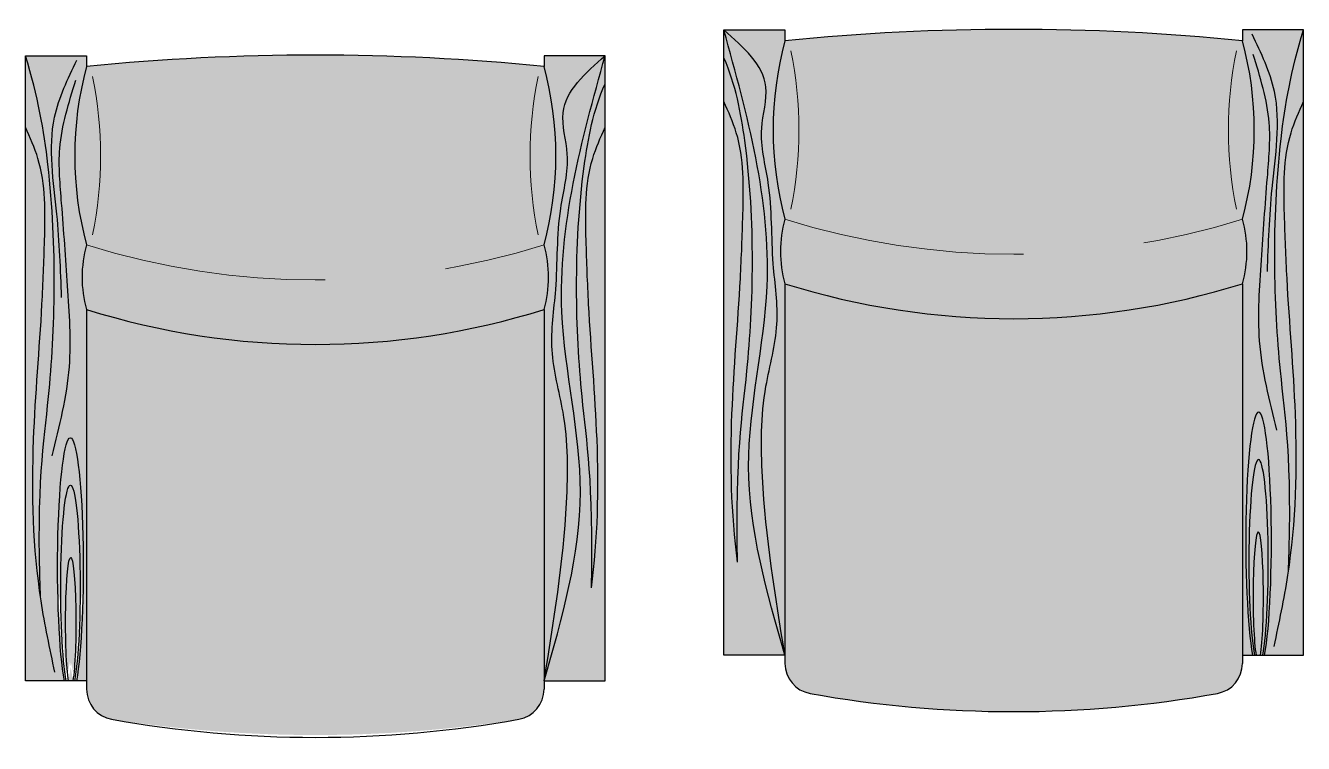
# Model space of a CAD drawing. Header units: metres. Extents: x 288.7 to 299.7, y 162.6 to 172.2.
# Drawn here: x 295.835 to 297.511, y 164.662 to 165.604 of the extents above; entities that cross this region are included whole.
import ezdxf

# ---------------------------------------------------------------- set-up
doc = ezdxf.new("R2010")
doc.units = ezdxf.units.M
doc.linetypes.add('HIDDEN2', pattern=[4.762499999999999, 3.175, -1.5875])
doc.layers.add('estofado', color=7, linetype='Continuous', lineweight=25)

# ---------------------------------------------------------------- blocks, each defined once
blk = doc.blocks.new('Poltrona Xis imbuia Maxmilla')
at = {"layer": 'estofado', "ltscale": 0.1}
h = blk.add_hatch(color=256, dxfattribs=at)
h.dxf.hatch_style = 1
h.set_gradient(color1=(135, 88, 69), color2=(10, 7, 5), one_color=1, tint=0.02999999932944775, name='HEMISPHERICAL')
edge = h.paths.add_edge_path()
edge.add_spline(control_points=[(0.894249129032346, 0.3799999999999955), (0.8712593190821281, 0.3540937121174466), (0.8347542452797825, 0.3129576195119057), (0.7586823817108552, 0.3370584912733534), (0.682723332436808, 0.3156571706059026), (0.5965301449381286, 0.3189839919538144), (0.5067742287531019, 0.3044545097974378), (0.4153674469915813, 0.3316184637808988), (0.2684774027488857, 0.3317259087319826), (0.1517680967308479, 0.3126622125973313), (0.07424912903240966, 0.3000000000000114)], knot_values=[0, 0, 0, 0, 0.09280996862844171, 0.1473711510320916, 0.2192183778217137, 0.3259606055965586, 0.4050533078273929, 0.4878687731239411, 0.6069073616118797, 0.8423671430652027, 0.8423671430652027, 0.8423671430652027, 0.8423671430652027], degree=3, periodic=0)
edge.add_line((0.07424912903218228, 0.3000000000000114), (0.5613494327258195, 0.3000000000000114))
edge.add_arc((0.6036334446943101, 0.1524051966784441), 0.1535322885769874, 74.01367355678332, 105.98632644295449, ccw=False)
edge.add_arc((0.7629587283320234, -0.1325646900366451), 0.4481192590596367, 74.8597128033378, 105.14028719673809, ccw=False)
edge.add_line((0.8799999999999955, 0.3000000000000114), (0.8942491290325734, 0.3000000000000682))
edge.add_line((0.8942491290325734, 0.3000000000000682), (0.894249129032346, 0.3800000000002797))
h = blk.add_hatch(color=256, dxfattribs=at)
h.dxf.hatch_style = 1
h.set_gradient(color1=(135, 88, 69), color2=(44, 29, 23), one_color=1, tint=0.1299999952316284, name='INVCURVED')
edge = h.paths.add_edge_path()
edge.add_spline(control_points=[(0.07424912903240966, 0.3000000000000114), (0.1564750377981454, 0.3237153452622579), (0.3161115305542808, 0.3697572145343315), (0.5932360350476529, 0.2969903067443056), (0.7826193978643232, 0.3492161240568521), (0.8942491290324597, 0.3799999999999955)], knot_values=[0, 0, 0, 0, 0.2521940898513957, 0.4896191553503237, 0.830486786510942, 0.830486786510942, 0.830486786510942, 0.830486786510942], degree=3, periodic=0)
edge.add_line((0.8942491290324597, 0.3799999999999955), (0.8575040810784458, 0.3799999999999386))
edge.add_spline(control_points=[(0.8575040810783321, 0.3799999999999955), (0.8222427326285242, 0.3646019038266672), (0.6811460897812367, 0.3372439652849266), (0.4547866044143802, 0.3432972874369398), (0.3386564175718831, 0.3648498880522197), (0.1961181371646035, 0.362082252978837)], knot_values=[0.04647344230285488, 0.04647344230285488, 0.04647344230285488, 0.04647344230285488, 0.1600683722787958, 0.4877098503310565, 0.718926440782135, 0.718926440782135, 0.718926440782135, 0.718926440782135], degree=3, periodic=0)
edge.add_spline(control_points=[(0.1961181371647172, 0.3620822529787233), (0.2603799956098101, 0.3706182974573267), (0.3853954284838892, 0.3730923335617717), (0.537176107072014, 0.3590988982528529), (0.6595292778955582, 0.3545787177708917), (0.7404005800365212, 0.3532251898491268), (0.7868299169680313, 0.3739782493104826), (0.8003019494749424, 0.3799999999999955)], knot_values=[0.1125045100504317, 0.1125045100504317, 0.1125045100504317, 0.1125045100504317, 0.3071027768246525, 0.4850335058558467, 0.5689531665147577, 0.6765895416574158, 0.7205883082490684, 0.7205883082490684, 0.7205883082490684, 0.7205883082490684], degree=3, periodic=0)
edge.add_line((0.8003019494749424, 0.3799999999999386), (0.07424912903229597, 0.3799999999999386))
edge.add_line((0.07424912903229597, 0.3799999999999386), (0.07424912903252334, 0.3000000000000682))
h = blk.add_hatch(color=256, dxfattribs=at)
h.dxf.hatch_style = 1
h.set_gradient(color1=(135, 88, 69), color2=(44, 29, 23), one_color=1, tint=0.1299999952316284)
edge = h.paths.add_edge_path()
edge.add_spline(control_points=[(0.07424912903240966, 0.3000000000000114), (0.1517680967308479, 0.3126622125973313), (0.2684774027488857, 0.3317259087319826), (0.4153674469915813, 0.3316184637808988), (0.5067742287531019, 0.3044545097974378), (0.5965301449381286, 0.3189839919538144), (0.682723332436808, 0.3156571706059026), (0.7586823817108552, 0.3370584912733534), (0.8347542452797825, 0.3129576195119057), (0.8712593190821281, 0.3540937121174466), (0.894249129032346, 0.3799999999999955)], knot_values=[0, 0, 0, 0, 0.2354597814533229, 0.3544983699412615, 0.4373138352378098, 0.5164065374686441, 0.623148765243489, 0.694995992033111, 0.749557174436761, 0.8423671430652027, 0.8423671430652027, 0.8423671430652027, 0.8423671430652027], degree=3, periodic=0)
edge.add_spline(control_points=[(0.8942491290324597, 0.3799999999999955), (0.7826193978643232, 0.3492161240568521), (0.5932360350476529, 0.2969903067443056), (0.3161115305542808, 0.3697572145343315), (0.1564750377981454, 0.3237153452622579), (0.07424912903240966, 0.3000000000000114)], knot_values=[0, 0, 0, 0, 0.3408676311606182, 0.5782926966595463, 0.830486786510942, 0.830486786510942, 0.830486786510942, 0.830486786510942], degree=3, periodic=0)
h = blk.add_hatch(color=256, dxfattribs=at)
h.dxf.hatch_style = 1
h.set_gradient(color1=(135, 88, 69), color2=(44, 29, 23), one_color=1, tint=0.1299999952316284)
edge = h.paths.add_edge_path()
edge.add_spline(control_points=[(0.1961181371646035, 0.362082252978837), (0.3386564175718831, 0.3648498880522197), (0.4547866044143802, 0.3432972874369398), (0.6811460897812367, 0.3372439652849266), (0.8222427326285242, 0.3646019038266672), (0.8575040810783321, 0.3799999999999955)], knot_values=[0.04647344230285488, 0.04647344230285488, 0.04647344230285488, 0.04647344230285488, 0.2776900327539334, 0.6053315108061941, 0.718926440782135, 0.718926440782135, 0.718926440782135, 0.718926440782135], degree=3, periodic=0)
edge.add_line((0.8575040810784458, 0.3799999999999955), (0.8003019494749424, 0.3799999999999955))
edge.add_spline(control_points=[(0.8003019494749424, 0.3799999999999955), (0.7868299169680313, 0.3739782493104826), (0.7404005800365212, 0.3532251898491268), (0.6595292778955582, 0.3545787177708917), (0.537176107072014, 0.3590988982528529), (0.3853954284838892, 0.3730923335617717), (0.2603799956098101, 0.3706182974573267), (0.1961181371647172, 0.3620822529787233)], knot_values=[0.1125045100504317, 0.1125045100504317, 0.1125045100504317, 0.1125045100504317, 0.1565032766420843, 0.2641396517847424, 0.3480593124436534, 0.5259900414748476, 0.7205883082490684, 0.7205883082490684, 0.7205883082490684, 0.7205883082490684], degree=3, periodic=0)
h = blk.add_hatch(color=256, dxfattribs=at)
h.dxf.hatch_style = 1
h.set_gradient(color1=(219, 218, 214), one_color=1, tint=1)
h.paths.add_polyline_path([(0.6459174566638239, 0.2999999999999545, 0.140419155589228), (0.5613494327250237, 0.3000000000000114, 0.1530581888793841), (0.5613494327258195, -0.2999999999999545, 0.1404191555876572), (0.6459174566637103, -0.2999999999998408, -0.1530581888793384)])
h = blk.add_hatch(color=256, dxfattribs=at)
h.dxf.hatch_style = 1
h.set_gradient(color1=(219, 218, 214), one_color=1, tint=1, name='INVCYLINDER')
h.paths.add_polyline_path([(0.8799999999999955, 0.3000000000000114, 0.1328981546539693), (0.6459174566634829, 0.2999999999998408, 0.1530581888793537), (0.6459174566638239, -0.3000000000000114, 0.1328981546537686), (0.8799999999999955, -0.3000000000000682, 0.04991046246534645)])
h = blk.add_hatch(color=256, dxfattribs=at)
h.dxf.hatch_style = 1
h.set_gradient(color1=(219, 218, 214), one_color=1, tint=1)
h.paths.add_polyline_path([(0.5613494327259332, 0.3000000000000114), (0.07424912903240966, 0.3000000000000114), (0.0632286442178156, 0.3000000000000114, 0.3629298901530516), (0.02386213211570976, 0.2670906787349168, 0.08934093923388263), (0.02386213209933885, -0.2670906787378726, 0.3629300233891314), (0.06322866304060426, -0.2999999999999545), (0.06322864421792929, -0.3000000000000114), (0.07424912903240966, -0.3000000000000114), (0.5613494327258195, -0.3000000000000114, -0.1530581888793993)])
h = blk.add_hatch(color=256, dxfattribs=at)
h.dxf.hatch_style = 1
h.set_gradient(color1=(135, 88, 69), color2=(10, 7, 5), one_color=1, tint=0.02999999932944775, name='HEMISPHERICAL')
edge = h.paths.add_edge_path()
edge.add_line((0.8942491290324597, -0.3000000000000114), (0.8799999999999955, -0.3000000000000114))
edge.add_arc((0.7629587283319097, 0.1325646900366451), 0.4481192590596368, 254.8597128032778, 285.14028719667624, ccw=False)
edge.add_arc((0.6036334446938554, -0.1524051966786146), 0.1535322885769874, 254.0136735568241, 285.9863264433915, ccw=False)
edge.add_line((0.5613494327247963, -0.3000000000000114), (0.07424912903240966, -0.3000000000000114))
edge.add_line((0.07424912903240966, -0.3000000000000114), (0.07424912903229597, -0.3132815395547368))
edge.add_ellipse((0.2237193954663326, -0.3211743672014791), major_axis=(-0.1692748262734085, 0), ratio=0.09934094075988315, start_angle=27.99317444220958, end_angle=332.0068255577904, ccw=False)
edge.add_line((0.07424912903229597, -0.3290671948481645), (0.07424912903252334, -0.3799999999999955))
edge.add_line((0.07424912903252334, -0.3799999999999955), (0.8003019494750561, -0.3799999999999955))
edge.add_spline(control_points=[(0.8003019494749424, -0.3800000000000523), (0.7868299169680313, -0.3739782493105395), (0.7404005800365212, -0.3532251898491836), (0.6595292778955582, -0.3545787177709485), (0.537176107072014, -0.3590988982529097), (0.3796274175562075, -0.3736241159239171), (0.2167879489908273, -0.3695605452996347), (0.1165818676487334, -0.3481807644259334), (0.08553215591848584, -0.3415560563832969)], knot_values=[0, 0, 0, 0, 0.04399876659165258, 0.1516351417343107, 0.2355548023932217, 0.4134855314244159, 0.6254298850848783, 0.7205883082490684, 0.7205883082490684, 0.7205883082490684, 0.7205883082490684], degree=3, periodic=0)
edge.add_spline(control_points=[(0.1855930312228793, -0.3606134461859938), (0.3356267233183416, -0.365417295248335), (0.4523226726879557, -0.3433631780820292), (0.6882829465612303, -0.3370531109314925), (0.8403524482812372, -0.3634926702999337), (0.8942491290324597, -0.3800000000000523)], knot_values=[0.03915376548529086, 0.03915376548529086, 0.03915376548529086, 0.03915376548529086, 0.2776900327539334, 0.6053315108061941, 0.7401281179885663, 0.7401281179885663, 0.7401281179885663, 0.7401281179885663], degree=3, periodic=0)
edge.add_line((0.8942491290324597, -0.3799999999999955), (0.8942491290324597, -0.3000000000000114))
h = blk.add_hatch(color=256, dxfattribs=at)
h.dxf.hatch_style = 1
h.set_gradient(color1=(135, 88, 69), color2=(10, 7, 5), one_color=1, tint=0.02999999932944775, name='SPHERICAL')
edge = h.paths.add_edge_path()
edge.add_ellipse((0.2237193954663326, -0.3211743672014791), major_axis=(-0.1692748262734085, 0), ratio=0.09934094075988315, start_angle=27.99317444220959, end_angle=332.0068255577904)
edge.add_line((0.07424912903240966, -0.3132815395547368), (0.07424912903240966, -0.3158047885998485))
edge.add_ellipse((0.1962403167548246, -0.3211743672014791), major_axis=(-0.1344923260445512, 0), ratio=0.09482780466391219, start_angle=24.899262959541318, end_angle=335.1007370404587, ccw=False)
edge.add_line((0.07424912903240966, -0.3265439458030528), (0.07424912903240966, -0.3290671948482213))
h = blk.add_hatch(color=256, dxfattribs=at)
h.dxf.hatch_style = 1
h.set_gradient(color1=(135, 88, 69), color2=(10, 7, 5), one_color=1, tint=0.02999999932944775)
edge = h.paths.add_edge_path()
edge.add_ellipse((0.1962403167548246, -0.3211743672014791), major_axis=(-0.1344923260445512, 0), ratio=0.09482780466391219, start_angle=24.89926295954128, end_angle=335.1007370404587)
edge.add_line((0.07424912903229597, -0.3158047885999622), (0.07424912903218228, -0.3179126335980413))
edge.add_ellipse((0.1512218799957736, -0.3207508578905731), major_axis=(-0.08469799995953053, 0), ratio=0.08031094607680114, start_angle=24.66123947005002, end_angle=335.33876052995004, ccw=False)
edge.add_line((0.07424912903229597, -0.3235890821831617), (0.07424912903218228, -0.3265439458030528))
h = blk.add_hatch(color=256, dxfattribs=at)
h.dxf.hatch_style = 1
h.set_gradient(color1=(135, 88, 69), color2=(10, 7, 5), one_color=1, tint=0.02999999932944775)
edge = h.paths.add_edge_path()
edge.add_ellipse((0.1512218799957736, -0.3207508578905731), major_axis=(-0.08469799995953053, 0), ratio=0.08031094607680114, start_angle=24.66123947004999, end_angle=335.33876052995)
edge.add_line((0.07424912903240966, -0.3179126335978708), (0.07424912903240966, -0.3235890821831049))
h = blk.add_hatch(color=256, dxfattribs=at)
h.dxf.hatch_style = 1
h.set_gradient(color1=(135, 88, 69), color2=(10, 7, 5), one_color=1, tint=0.02999999932944775, name='SPHERICAL')
edge = h.paths.add_edge_path()
edge.add_spline(control_points=[(0.08553215591848584, -0.3415560563832969), (0.1165818676487334, -0.3481807644259334), (0.2167879489908273, -0.3695605452996347), (0.3796274175562075, -0.3736241159239171), (0.537176107072014, -0.3590988982529097), (0.6595292778955582, -0.3545787177709485), (0.7404005800365212, -0.3532251898491836), (0.7868299169680313, -0.3739782493105395), (0.8003019494749424, -0.3800000000000523)], knot_values=[0, 0, 0, 0, 0.09515842316419013, 0.3071027768246525, 0.4850335058558467, 0.5689531665147577, 0.6765895416574158, 0.7205883082490684, 0.7205883082490684, 0.7205883082490684, 0.7205883082490684], degree=3, periodic=0)
edge.add_line((0.8003019494749424, -0.3799999999999955), (0.8942491290322323, -0.3799999999999386))
edge.add_spline(control_points=[(0.8942491290324597, -0.3800000000000523), (0.8403524482812372, -0.3634926702999337), (0.6882829465612303, -0.3370531109314925), (0.4523226726879557, -0.3433631780820292), (0.3356267233183416, -0.365417295248335), (0.1855930312228793, -0.3606134461859938)], knot_values=[0.03915376548529081, 0.03915376548529081, 0.03915376548529081, 0.03915376548529081, 0.173950372667663, 0.5015918507199237, 0.7401281179885663, 0.7401281179885663, 0.7401281179885663, 0.7401281179885663], degree=3, periodic=0)
for p, q in [((0.07424912903240966, 0.3000000000000114), (0.0632286442178156, 0.3000000000000114)), ((0.07424912903240966, -0.3000000000000114), (0.06322864421792929, -0.3000000000000114))]:
    blk.add_line(p, q, dxfattribs=at)
for points in [[(0.5613494327258195, 0.3000000000000114), (0.07424912903240966, 0.3000000000000114), (0.07424912903240966, 0.3799999999999955), (0.8942491290324597, 0.3799999999999955), (0.8942491290324597, 0.3000000000000114), (0.8799999999999955, 0.3000000000000114)], [(0.5613494327258195, -0.3000000000000114), (0.07424912903240966, -0.3000000000000114), (0.07424912903240966, -0.3799999999999955), (0.8942491290324597, -0.3799999999999955), (0.8942491290324597, -0.3000000000000114), (0.8799999999999955, -0.3000000000000114)]]:
    blk.add_lwpolyline(points, dxfattribs=at)
for centre, radius, start, end in [((0.6036334446939691, 0.1524051966785578), 0.1535322885769837, 74.01367355665106, 105.9863264431324), ((0.7629587283320234, -0.1325646900366451), 0.4481192590596444, 74.8597128033374, 105.1402871967368), ((0.06322864421770191, 0.2599999999999909), 0.04, 89.99999999983716, 169.7893912629617), ((1.518410140780929, -5.684341886080801e-14), 1.002978164718897, 162.595892312676, 197.4041076873147), ((-2.117895320332536, 0), 3.012868459072135, 354.2854242524953, 5.71457574750466), ((1.506714314506212, 5.684341886080801e-13), 1.506714314506212, 169.7893912629853, 190.2106087370587), ((0.06322864421792929, -0.2599999999999341), 0.04, 190.2106087370383, 270), ((0.6036334446939691, -0.1524051966786146), 0.1535322885769837, 254.0136735568676, 285.986326443349), ((0.7629587283320234, 0.1325646900365882), 0.4481192590596444, 254.8597128032631, 285.1402871966626)]:
    blk.add_arc(centre, radius, start, end, dxfattribs=at)
at = {"layer": 'estofado', "linetype": 'HIDDEN2', "lineweight": 5, "ltscale": 0.1}
for centre, radius, start, end in [((1.602978164718934, -1.13686837721616e-13), 1.002978164718897, 162.595892312676, 197.4041076873147), ((0.7629587283322508, 0.8038911309280365), 0.5222444629131849, 258.5231529443211, 281.4768470555263), ((0.7629587283322508, -0.8038911309280365), 0.5222444629131849, 78.52315294447371, 101.4768470556789)]:
    blk.add_arc(centre, radius, start, end, dxfattribs=at)
at = {"layer": 'estofado', "ltscale": 0.1}
for centre, major_axis, ratio, start_param, end_param in [((0.2237193954663326, -0.3211743672014791), (-0.1692748262734085, 0), 0.09934094075988315, 0.4885730621016844, 5.794612245077902), ((0.1962403167548246, -0.3211743672014791), (-0.1344923260445512, 0), 0.09482780466391219, 0.4345741199638629, 5.848611187215723), ((0.1512218799957736, -0.3207508578905731), (-0.08469799995953053, 0), 0.08031094607680114, 0.4304198263751538, 5.852765480804432)]:
    blk.add_ellipse(centre, major_axis=major_axis, ratio=ratio, start_param=start_param, end_param=end_param, dxfattribs=at)
for points in [[(0.07424912903240966, 0.3000000000000114), (0.3078488316760968, 0.3295379011919977), (0.426794656401853, 0.324839355724464), (0.5083559458563514, 0.310481174962149), (0.5873057495456351, 0.3152334421683349), (0.6938404320840164, 0.3218866073386266), (0.7651806190946218, 0.3304072713181085), (0.8194753863601818, 0.3250220254682858), (0.894249129032346, 0.3799999999999955)], [(0.07424912903240966, 0.3000000000000114), (0.3219202146354974, 0.3475488413335484), (0.5581137874444266, 0.3233981086133326), (0.8942491290324597, 0.3799999999999955)], [(0.3692037796288332, -0.3451837889444391), (0.4862046580473134, -0.3225814570993748), (0.5922854910953674, -0.3249196431980295), (0.7007062848274472, -0.3327135299725796), (0.7724668281676941, -0.3350517160712343), (0.8621674950834404, -0.3140081526627796)], [(0.5771585478237284, -0.3327135299725796), (0.6863593938347776, -0.3389486706064417), (0.8134755500401525, -0.3419778268053051), (0.8884798299808381, -0.3126675935247363)], [(0.08553215591848584, -0.3415560563832969), (0.1789594396001348, -0.3596244863915672), (0.3906777013644387, -0.3694115535749916), (0.5682701102905412, -0.358444301166287), (0.652123400969117, -0.3551073733155476), (0.7594118022180965, -0.3637553910820088), (0.8003019494749424, -0.3800000000000523)]]:
    blk.add_spline(points, degree=3, dxfattribs=at)
for points, knots in [([(0.1961181371647172, 0.3620822529787233), (0.2603799956098101, 0.3706182974573267), (0.3853954284838892, 0.3730923335617717), (0.537176107072014, 0.3590988982528529), (0.6595292778955582, 0.3545787177708917), (0.7404005800365212, 0.3532251898491268), (0.7868299169680313, 0.3739782493104826), (0.8003019494749424, 0.3799999999999955)], [0.1125045100504317, 0.1125045100504317, 0.1125045100504317, 0.1125045100504317, 0.3071027768246525, 0.4850335058558467, 0.5689531665147577, 0.6765895416574158, 0.7205883082490684, 0.7205883082490684, 0.7205883082490684, 0.7205883082490684]), ([(0.1961181371646035, 0.362082252978837), (0.3386564175718831, 0.3648498880522197), (0.4547866044143802, 0.3432972874369398), (0.6811460897812367, 0.3372439652849266), (0.8222427326285242, 0.3646019038266672), (0.8575040810783321, 0.3799999999999955)], [0.04647344230285488, 0.04647344230285488, 0.04647344230285488, 0.04647344230285488, 0.2776900327539334, 0.6053315108061941, 0.718926440782135, 0.718926440782135, 0.718926440782135, 0.718926440782135]), ([(0.1855930312228793, -0.3606134461859938), (0.3356267233183416, -0.365417295248335), (0.4523226726879557, -0.3433631780820292), (0.6882829465612303, -0.3370531109314925), (0.8403524482812372, -0.3634926702999337), (0.8942491290324597, -0.3800000000000523)], [0.03915376548529086, 0.03915376548529086, 0.03915376548529086, 0.03915376548529086, 0.2776900327539334, 0.6053315108061941, 0.7401281179885663, 0.7401281179885663, 0.7401281179885663, 0.7401281179885663])]:
    blk.add_open_spline(points, degree=3, knots=knots, dxfattribs=at)
blk = doc.blocks.new('Poltrona Xis chocolate Maximilla')
at = {"layer": 'estofado', "ltscale": 0.1}
h = blk.add_hatch(color=256, dxfattribs=at)
h.set_gradient(color1=(114, 79, 64), color2=(42, 29, 24), one_color=1, tint=0.1299999952316284, name='INVCYLINDER')
h.paths.add_polyline_path([(0.2999999999998204, -0.2490556820757659, 0.1328981546537648), (0.3000000000000657, -0.01497313873959678, 0.0499104624653579), (-0.3000000000001523, -0.0149731387396197, 0.1328981546539596), (-0.299999999999914, -0.2490556820761199, 0.1530581888793263)])
h = blk.add_hatch(color=256, dxfattribs=at)
h.dxf.hatch_style = 1
h.set_gradient(color1=(135, 88, 69), color2=(10, 7, 5), one_color=1, tint=0.02999999932944775, name='SPHERICAL')
edge = h.paths.add_edge_path()
edge.add_spline(control_points=[(-0.3415560563832969, -0.8094409828211155), (-0.3481807644259334, -0.778391271090868), (-0.3695605452995778, -0.6781851897487741), (-0.3736241159239171, -0.5153457211833938), (-0.3590988982529097, -0.3577970316675874), (-0.3545787177708917, -0.2354438608440432), (-0.3532251898491268, -0.1545725587030802), (-0.3739782493105395, -0.1081432217715701), (-0.3799999999999955, -0.094671189264659)], knot_values=[0, 0, 0, 0, 0.09515842316419013, 0.3071027768246525, 0.4850335058558467, 0.5689531665147577, 0.6765895416574158, 0.7205883082490684, 0.7205883082490684, 0.7205883082490684, 0.7205883082490684], degree=3, periodic=0)
edge.add_line((-0.3799999999999955, -0.094671189264659), (-0.3799999999998818, -0.0007240097073690777))
edge.add_spline(control_points=[(-0.3799999999999955, -0.000724009707141704), (-0.3634926702999337, -0.05462069045836415), (-0.3370531109314925, -0.206690192178371), (-0.3433631780819724, -0.4426504660516457), (-0.365417295248335, -0.5593464154212597), (-0.3606134461859938, -0.7093801075167221)], knot_values=[0.03915376548529081, 0.03915376548529081, 0.03915376548529081, 0.03915376548529081, 0.173950372667663, 0.5015918507199237, 0.7401281179885663, 0.7401281179885663, 0.7401281179885663, 0.7401281179885663], degree=3, periodic=0)
h = blk.add_hatch(color=256, dxfattribs=at)
h.dxf.hatch_style = 1
h.set_gradient(color1=(135, 88, 69), color2=(10, 7, 5), one_color=1, tint=0.02999999932944775, name='HEMISPHERICAL')
edge = h.paths.add_edge_path()
edge.add_line((-0.2999999999999545, -0.000724009707141704), (-0.2999999999999545, -0.01497313873960593))
edge.add_ellipse((0.1325646900367019, -0.1320144104076917), major_axis=(0.3168681668612554, -0.3168681668612554), ratio=0.9999999999999084, start_angle=209.859712803326, end_angle=240.1402871967244)
edge.add_ellipse((-0.1524051966786146, -0.291339694045746), major_axis=(-0.1085637223837868, -0.1085637223837868), ratio=0.999999999999237, start_angle=299.013673556584, end_angle=330.9863264431515)
edge.add_line((-0.2999999999999545, -0.3336237060148051), (-0.3000000000000682, -0.8207240097071917))
edge.add_line((-0.3000000000000682, -0.8207240097071917), (-0.3132815395547368, -0.8207240097073054))
edge.add_ellipse((-0.3211743672014791, -0.6712537432732688), major_axis=(-1.866827876952418e-17, -0.1692748262734085), ratio=0.09934094075981731, start_angle=27.99317444221022, end_angle=332.0068255577897)
edge.add_line((-0.3290671948481076, -0.8207240097073054), (-0.3799999999999955, -0.820724009707078))
edge.add_line((-0.3799999999999955, -0.820724009707078), (-0.3799999999999955, -0.09467118926454532))
edge.add_spline(control_points=[(-0.3799999999999955, -0.094671189264659), (-0.3739782493105395, -0.1081432217715701), (-0.3532251898491268, -0.1545725587030802), (-0.3545787177708917, -0.2354438608440432), (-0.3590988982529097, -0.3577970316675874), (-0.3736241159239171, -0.5153457211833938), (-0.3695605452995778, -0.6781851897487741), (-0.3481807644259334, -0.778391271090868), (-0.3415560563832969, -0.8094409828211155)], knot_values=[0, 0, 0, 0, 0.04399876659165258, 0.1516351417343107, 0.2355548023932217, 0.4134855314244159, 0.6254298850848783, 0.7205883082490684, 0.7205883082490684, 0.7205883082490684, 0.7205883082490684], degree=3, periodic=0)
edge.add_spline(control_points=[(-0.3606134461859938, -0.7093801075167221), (-0.365417295248335, -0.5593464154212597), (-0.3433631780819724, -0.4426504660516457), (-0.3370531109314925, -0.206690192178371), (-0.3634926702999337, -0.05462069045836415), (-0.3799999999999955, -0.000724009707141704)], knot_values=[0.03915376548529086, 0.03915376548529086, 0.03915376548529086, 0.03915376548529086, 0.2776900327539334, 0.6053315108061941, 0.7401281179885663, 0.7401281179885663, 0.7401281179885663, 0.7401281179885663], degree=3, periodic=0)
edge.add_line((-0.3799999999999955, -0.000724009707141704), (-0.2999999999999545, -0.000724009707141704))
h = blk.add_hatch(color=256, dxfattribs=at)
h.dxf.hatch_style = 1
h.set_gradient(color1=(135, 88, 69), color2=(44, 29, 23), one_color=1, tint=0.1299999952316284, name='INVCURVED')
edge = h.paths.add_edge_path()
edge.add_spline(control_points=[(0.3000000000000682, -0.8207240097071917), (0.3237153452622579, -0.738498100941456), (0.3697572145343884, -0.5788616081853206), (0.2969903067443056, -0.3017371036919485), (0.3492161240568521, -0.1123537408752782), (0.3799999999999955, -0.000724009707141704)], knot_values=[0, 0, 0, 0, 0.2521940898513957, 0.4896191553503237, 0.830486786510942, 0.830486786510942, 0.830486786510942, 0.830486786510942], degree=3, periodic=0)
edge.add_line((0.3799999999999955, -0.000724009707141704), (0.3799999999999955, -0.0374690576611556))
edge.add_spline(control_points=[(0.3799999999999955, -0.03746905766126929), (0.3646019038267241, -0.07273040611107717), (0.3372439652849835, -0.2138270489583647), (0.3432972874369398, -0.4401865343252211), (0.3648498880522766, -0.5563167211677182), (0.3620822529788938, -0.6988550015749979)], knot_values=[0.04647344230285488, 0.04647344230285488, 0.04647344230285488, 0.04647344230285488, 0.1600683722787958, 0.4877098503310565, 0.718926440782135, 0.718926440782135, 0.718926440782135, 0.718926440782135], degree=3, periodic=0)
edge.add_spline(control_points=[(0.3620822529787802, -0.6988550015748842), (0.3706182974573267, -0.6345931431297913), (0.3730923335617717, -0.5095777102557122), (0.3590988982529097, -0.3577970316675874), (0.3545787177708917, -0.2354438608440432), (0.3532251898491268, -0.1545725587030802), (0.3739782493105395, -0.1081432217715701), (0.3799999999999955, -0.094671189264659)], knot_values=[0.1125045100504317, 0.1125045100504317, 0.1125045100504317, 0.1125045100504317, 0.3071027768246525, 0.4850335058558467, 0.5689531665147577, 0.6765895416574158, 0.7205883082490684, 0.7205883082490684, 0.7205883082490684, 0.7205883082490684], degree=3, periodic=0)
edge.add_line((0.3799999999999955, -0.094671189264659), (0.3799999999999955, -0.8207240097073054))
edge.add_line((0.3799999999999955, -0.8207240097073054), (0.3000000000000682, -0.820724009707078))
h = blk.add_hatch(color=256, dxfattribs=at)
h.dxf.hatch_style = 1
h.set_gradient(color1=(135, 88, 69), color2=(44, 29, 23), one_color=1, tint=0.1299999952316284)
edge = h.paths.add_edge_path()
edge.add_spline(control_points=[(0.3000000000000682, -0.8207240097071917), (0.3126622125973881, -0.7432050420087535), (0.3317259087319826, -0.6264957359907157), (0.3316184637809556, -0.47960569174802), (0.3044545097974378, -0.3881989099864995), (0.3189839919538144, -0.2984429938014728), (0.3156571706059594, -0.2122498063027933), (0.3370584912734103, -0.1362907570287462), (0.3129576195119625, -0.0602188934598189), (0.3540937121174466, -0.02371381965747332), (0.3799999999999955, -0.0007240097072553908)], knot_values=[0, 0, 0, 0, 0.2354597814533229, 0.3544983699412615, 0.4373138352378098, 0.5164065374686441, 0.623148765243489, 0.694995992033111, 0.749557174436761, 0.8423671430652027, 0.8423671430652027, 0.8423671430652027, 0.8423671430652027], degree=3, periodic=0)
edge.add_spline(control_points=[(0.3799999999999955, -0.000724009707141704), (0.3492161240568521, -0.1123537408752782), (0.2969903067443056, -0.3017371036919485), (0.3697572145343884, -0.5788616081853206), (0.3237153452622579, -0.738498100941456), (0.3000000000000682, -0.8207240097071917)], knot_values=[0, 0, 0, 0, 0.3408676311606182, 0.5782926966595463, 0.830486786510942, 0.830486786510942, 0.830486786510942, 0.830486786510942], degree=3, periodic=0)
h = blk.add_hatch(color=256, dxfattribs=at)
h.dxf.hatch_style = 1
h.set_gradient(color1=(135, 88, 69), color2=(10, 7, 5), one_color=1, tint=0.02999999932944775, name='HEMISPHERICAL')
edge = h.paths.add_edge_path()
edge.add_spline(control_points=[(0.3799999999999955, -0.0007240097072553908), (0.3540937121174466, -0.02371381965747332), (0.3129576195119625, -0.0602188934598189), (0.3370584912734103, -0.1362907570287462), (0.3156571706059594, -0.2122498063027933), (0.3189839919538144, -0.2984429938014728), (0.3044545097974378, -0.3881989099864995), (0.3316184637809556, -0.47960569174802), (0.3317259087319826, -0.6264957359907157), (0.3126622125973881, -0.7432050420087535), (0.3000000000000682, -0.8207240097071917)], knot_values=[0, 0, 0, 0, 0.09280996862844171, 0.1473711510320916, 0.2192183778217137, 0.3259606055965586, 0.4050533078273929, 0.4878687731239411, 0.6069073616118797, 0.8423671430652027, 0.8423671430652027, 0.8423671430652027, 0.8423671430652027], degree=3, periodic=0)
edge.add_line((0.3000000000000682, -0.8207240097074191), (0.3000000000000682, -0.3336237060137819))
edge.add_ellipse((0.1524051966785009, -0.2913396940452913), major_axis=(0.108563722384068, -0.1085637223840681), ratio=0.9999999999996222, start_angle=29.01367355705474, end_angle=60.98632644323171)
edge.add_ellipse((-0.1325646900365882, -0.132014410407578), major_axis=(0.3168681668612081, -0.3168681668612083), ratio=0.9999999999998286, start_angle=29.85971280326423, end_angle=60.14028719667025)
edge.add_line((0.3000000000000682, -0.01497313873960593), (0.3000000000000682, -0.0007240097070280171))
edge.add_line((0.3000000000000682, -0.0007240097070280171), (0.3800000000003365, -0.0007240097072553908))
h = blk.add_hatch(color=256, dxfattribs=at)
h.dxf.hatch_style = 1
h.set_gradient(color1=(135, 88, 69), color2=(44, 29, 23), one_color=1, tint=0.1299999952316284)
edge = h.paths.add_edge_path()
edge.add_spline(control_points=[(0.3620822529788938, -0.6988550015749979), (0.3648498880522766, -0.5563167211677182), (0.3432972874369398, -0.4401865343252211), (0.3372439652849835, -0.2138270489583647), (0.3646019038267241, -0.07273040611107717), (0.3799999999999955, -0.03746905766126929)], knot_values=[0.04647344230285488, 0.04647344230285488, 0.04647344230285488, 0.04647344230285488, 0.2776900327539334, 0.6053315108061941, 0.718926440782135, 0.718926440782135, 0.718926440782135, 0.718926440782135], degree=3, periodic=0)
edge.add_line((0.3799999999999955, -0.0374690576611556), (0.3799999999999955, -0.094671189264659))
edge.add_spline(control_points=[(0.3799999999999955, -0.094671189264659), (0.3739782493105395, -0.1081432217715701), (0.3532251898491268, -0.1545725587030802), (0.3545787177708917, -0.2354438608440432), (0.3590988982529097, -0.3577970316675874), (0.3730923335617717, -0.5095777102557122), (0.3706182974573267, -0.6345931431297913), (0.3620822529787802, -0.6988550015748842)], knot_values=[0.1125045100504317, 0.1125045100504317, 0.1125045100504317, 0.1125045100504317, 0.1565032766420843, 0.2641396517847424, 0.3480593124436534, 0.5259900414748476, 0.7205883082490684, 0.7205883082490684, 0.7205883082490684, 0.7205883082490684], degree=3, periodic=0)
h = blk.add_hatch(color=256, dxfattribs=at)
h.set_gradient(color1=(114, 79, 64), color2=(42, 29, 24), one_color=1, tint=0.1299999952316284, name='INVCURVED')
h.paths.add_polyline_path([(0.299999999999934, -0.3336237060137703, 0.1404191555878452), (0.2999999999997986, -0.2490556820757727, -0.1530581888793563), (-0.3000000000000481, -0.2490556820757658, 0.1404191555892582), (-0.3000000000000594, -0.3336237060145815, 0.1530581888793955)])
h = blk.add_hatch(color=256, dxfattribs=at)
h.set_gradient(color1=(114, 79, 64), color2=(42, 29, 24), one_color=1, tint=0.1299999952316284, name='INVCURVED')
h.paths.add_polyline_path([(-0.2999999999999545, -0.333623706013764), (-0.3000000000000682, -0.8207240097071917), (-0.3000000000000682, -0.8317444945216721, 0.3629298901534016), (-0.2670906787348259, -0.8711110066236827, 0.07774737907518062), (0.2670906787380188, -0.8711110066404872, 0.36292989025258), (0.3000000000000682, -0.8317444945217858), (0.3000000000000682, -0.8207240097071917), (0.3000000000000682, -0.3336237060137819, -0.1530581888794034)])
h = blk.add_hatch(color=256, dxfattribs=at)
h.dxf.hatch_style = 1
h.set_gradient(color1=(135, 88, 69), color2=(10, 7, 5), one_color=1, tint=0.02999999932944775, name='SPHERICAL')
edge = h.paths.add_edge_path()
edge.add_ellipse((-0.3211743672014791, -0.6712537432732688), major_axis=(-2.279072678979485e-17, -0.1692748262734085), ratio=0.09934094075981731, start_angle=27.993174442210318, end_angle=332.0068255577898, ccw=False)
edge.add_line((-0.3132815395547368, -0.8207240097071917), (-0.3158047885998485, -0.8207240097071917))
edge.add_ellipse((-0.3211743672014791, -0.6987328219847768), major_axis=(-1.561690814133238e-17, -0.1344923260445512), ratio=0.09482780466359977, start_angle=24.89926295954476, end_angle=335.1007370404552)
edge.add_line((-0.3265439458031096, -0.8207240097071917), (-0.3290671948482213, -0.8207240097071917))
h = blk.add_hatch(color=256, dxfattribs=at)
h.dxf.hatch_style = 1
h.set_gradient(color1=(135, 88, 69), color2=(10, 7, 5), one_color=1, tint=0.02999999932944775)
edge = h.paths.add_edge_path()
edge.add_ellipse((-0.3211743672014791, -0.6987328219847768), major_axis=(-1.732312326156926e-17, -0.1344923260445512), ratio=0.09482780466359977, start_angle=24.899262959544785, end_angle=335.1007370404552, ccw=False)
edge.add_line((-0.3158047885999622, -0.8207240097073054), (-0.3179126335979845, -0.8207240097074191))
edge.add_ellipse((-0.3207508578905163, -0.7437512587438277), major_axis=(-6.296464036432723e-14, -0.08469799995953052), ratio=0.0803109460768731, start_angle=24.66123947006599, end_angle=335.3387605299408)
edge.add_line((-0.3235890821831617, -0.8207240097073054), (-0.3265439458031096, -0.8207240097074191))
h = blk.add_hatch(color=256, dxfattribs=at)
h.dxf.hatch_style = 1
h.set_gradient(color1=(135, 88, 69), color2=(10, 7, 5), one_color=1, tint=0.02999999932944775)
edge = h.paths.add_edge_path()
edge.add_ellipse((-0.3207508578905163, -0.7437512587438277), major_axis=(-6.296531534165673e-14, -0.0846979999595305), ratio=0.08031094607687311, start_angle=24.661239470066107, end_angle=335.3387605299408, ccw=False)
edge.add_line((-0.3179126335978708, -0.8207240097071917), (-0.323589082183048, -0.8207240097071917))
for p, q in [((-0.3000000000000682, -0.8207240097071917), (-0.3000000000000682, -0.8317444945216721)), ((0.3000000000000682, -0.8207240097071917), (0.3000000000000682, -0.8317444945217858))]:
    blk.add_line(p, q, dxfattribs=at)
for points in [[(-0.2999999999999545, -0.3336237060137819), (-0.3000000000000682, -0.8207240097071917), (-0.3799999999999955, -0.8207240097071917), (-0.3799999999999955, -0.000724009707141704), (-0.2999999999999545, -0.000724009707141704), (-0.2999999999999545, -0.01497313873960593)], [(0.3000000000000682, -0.3336237060137819), (0.3000000000000682, -0.8207240097071917), (0.3799999999999955, -0.8207240097071917), (0.3799999999999955, -0.000724009707141704), (0.3000000000000682, -0.000724009707141704), (0.3000000000000682, -0.01497313873960593)]]:
    blk.add_lwpolyline(points, dxfattribs=at)
for centre, radius, start, end in [((0.1325646900365882, -0.132014410407578), 0.4481192590596444, 164.8597128033365, 195.1402871967377), ((0, -3.012868459072138), 3.012868459072135, 84.2854242524921, 95.71457574750788), ((-0.1325646900365882, -0.132014410407578), 0.4481192590596444, 344.8597128032623, 15.14028719666345), ((-0.1524051966786146, -0.2913396940456323), 0.1535322885769837, 164.0136735566502, 195.9863264431315), ((0.1524051966786146, -0.2913396940456323), 0.1535322885769837, 344.0136735568685, 15.98632644334986), ((0, 0.623437002041328), 1.002978164718897, 252.5958923126822, 287.4041076873178), ((-0.2599999999998772, -0.8317444945216721), 0.04, 180, 259.7893912629681), ((0.2599999999999909, -0.8317444945218995), 0.04, 280.2106087370319, 1.628443996909321e-10), ((5.684341886080801e-13, 0.6117411757666105), 1.506714314506212, 259.7893912629419, 280.2106087370185)]:
    blk.add_arc(centre, radius, start, end, dxfattribs=at)
at = {"layer": 'estofado', "linetype": 'HIDDEN2', "lineweight": 5, "ltscale": 0.1}
for centre, radius, start, end in [((-0.8038911309280365, -0.1320144104073506), 0.5222444629131849, 348.5231529443211, 11.47684705552694), ((0.8038911309280365, -0.1320144104073506), 0.5222444629131849, 168.5231529444731, 191.4768470556789), ((-1.13686837721616e-13, 0.7080050259793325), 1.002978164718897, 252.5958923126822, 287.4041076873178)]:
    blk.add_arc(centre, radius, start, end, dxfattribs=at)
at = {"layer": 'estofado', "ltscale": 0.1, "extrusion": (0, 0, -1)}
for centre, major_axis, ratio, start_param, end_param in [((-0.3211743672014791, -0.6712537432732688), (-2.279072678979485e-17, -0.1692748262734085), 0.09934094075981731, 0.4885730621016955, 5.794612245077889), ((-0.3211743672014791, -0.6987328219847768), (-1.732312326156926e-17, -0.1344923260445512), 0.09482780466359977, 0.4345741199639237, 5.848611187215662), ((-0.3207508578905163, -0.7437512587438277), (-6.296531534165673e-14, -0.0846979999595305), 0.08031094607687311, 0.4304198263753141, 5.852765480804152)]:
    blk.add_ellipse(centre, major_axis=major_axis, ratio=ratio, start_param=start_param, end_param=end_param, dxfattribs=at)
at = {"layer": 'estofado', "ltscale": 0.1}
for points, knots in [([(-0.3606134461859938, -0.7093801075167221), (-0.365417295248335, -0.5593464154212597), (-0.3433631780819724, -0.4426504660516457), (-0.3370531109314925, -0.206690192178371), (-0.3634926702999337, -0.05462069045836415), (-0.3799999999999955, -0.000724009707141704)], [0.03915376548529086, 0.03915376548529086, 0.03915376548529086, 0.03915376548529086, 0.2776900327539334, 0.6053315108061941, 0.7401281179885663, 0.7401281179885663, 0.7401281179885663, 0.7401281179885663]), ([(-0.3327135299725796, -0.3178145909158729), (-0.334006218778427, -0.2816187216689627), (-0.3368016523559163, -0.2033453214551173), (-0.3553240722877717, -0.094579382876816), (-0.3245861900526279, -0.03110533505775948), (-0.3126675935246794, -0.006493308758763305)], [0, 0, 0, 0, 0.1093787079291619, 0.2365309511484869, 0.3170587835071323, 0.3170587835071323, 0.3170587835071323, 0.3170587835071323]), ([(0.3000000000000682, -0.8207240097071917), (0.3126622125972744, -0.7432050420088103), (0.3317259087320963, -0.626495735990602), (0.3316184637808419, -0.4796056917479063), (0.3044545097975515, -0.3881989099865564), (0.3189839919538144, -0.2984429938014728), (0.3156571706058457, -0.2122498063026228), (0.3370584912734103, -0.1362907570287462), (0.3129576195118489, -0.0602188934598189), (0.3540937121174466, -0.02371381965747332), (0.3799999999999955, -0.0007240097072553908)], [0, 0, 0, 0, 0.2354597814533229, 0.3544983699412615, 0.4373138352378098, 0.5164065374686441, 0.623148765243489, 0.694995992033111, 0.749557174436761, 0.8423671430652027, 0.8423671430652027, 0.8423671430652027, 0.8423671430652027]), ([(0.3000000000000682, -0.8207240097071917), (0.3237153452622579, -0.7384981009415696), (0.3697572145343884, -0.5788616081853775), (0.2969903067443056, -0.3017371036918917), (0.3492161240568521, -0.1123537408752213), (0.3799999999999955, -0.000724009707141704)], [0, 0, 0, 0, 0.2521940898513957, 0.4896191553503237, 0.830486786510942, 0.830486786510942, 0.830486786510942, 0.830486786510942]), ([(-0.3451837889443823, -0.5257693591107682), (-0.3354078098196851, -0.4869842478395867), (-0.3169270586840867, -0.413663920533395), (-0.3251619069645812, -0.3015439178947759), (-0.3312538402841483, -0.2068175480167724), (-0.3398614016962256, -0.1152334620209103), (-0.323310332063329, -0.06246374786695696), (-0.3140081526627228, -0.03280564365616101)], [0, 0, 0, 0, 0.1191640506005498, 0.225270649143718, 0.3339712157685001, 0.4057698417631484, 0.4979058347629274, 0.4979058347629274, 0.4979058347629274, 0.4979058347629274]), ([(0.3620822529788938, -0.6988550015749979), (0.3648498880522766, -0.5563167211677182), (0.3432972874369398, -0.4401865343252211), (0.3372439652849835, -0.2138270489583647), (0.3646019038267241, -0.07273040611107717), (0.3799999999999955, -0.03746905766126929)], [0.04647344230285488, 0.04647344230285488, 0.04647344230285488, 0.04647344230285488, 0.2776900327539334, 0.6053315108061941, 0.718926440782135, 0.718926440782135, 0.718926440782135, 0.718926440782135]), ([(-0.3415560563832969, -0.8094409828211155), (-0.3481807644259334, -0.7783912710908112), (-0.3695605452996915, -0.6781851897487172), (-0.3736241159240308, -0.5153457211832233), (-0.3590988982529097, -0.3577970316674737), (-0.3545787177708917, -0.2354438608441569), (-0.3532251898493541, -0.1545725587026823), (-0.3739782493105395, -0.1081432217715701), (-0.3799999999999955, -0.094671189264659)], [0, 0, 0, 0, 0.09515842316419013, 0.3071027768246525, 0.4850335058558467, 0.5689531665147577, 0.6765895416574158, 0.7205883082490684, 0.7205883082490684, 0.7205883082490684, 0.7205883082490684]), ([(0.3620822529787802, -0.6988550015748842), (0.3706182974573267, -0.6345931431297913), (0.3730923335617717, -0.5095777102557122), (0.3590988982529097, -0.3577970316675874), (0.3545787177708917, -0.2354438608440432), (0.3532251898491268, -0.1545725587030802), (0.3739782493105395, -0.1081432217715701), (0.3799999999999955, -0.094671189264659)], [0.1125045100504317, 0.1125045100504317, 0.1125045100504317, 0.1125045100504317, 0.3071027768246525, 0.4850335058558467, 0.5689531665147577, 0.6765895416574158, 0.7205883082490684, 0.7205883082490684, 0.7205883082490684, 0.7205883082490684])]:
    blk.add_open_spline(points, degree=3, knots=knots, dxfattribs=at)

msp = doc.modelspace()

# ---------------------------------------------------------------- block references
at = {"layer": 'estofado', "rotation": 90}
msp.add_blockref('Poltrona Xis imbuia Maxmilla', (297.1305980561024, 164.7037552291256), dxfattribs=at)
at = {"layer": 'estofado'}
msp.add_blockref('Poltrona Xis chocolate Maximilla', (296.2147775879191, 165.5649310725805), dxfattribs=at)

doc.saveas('drawing.dxf')
